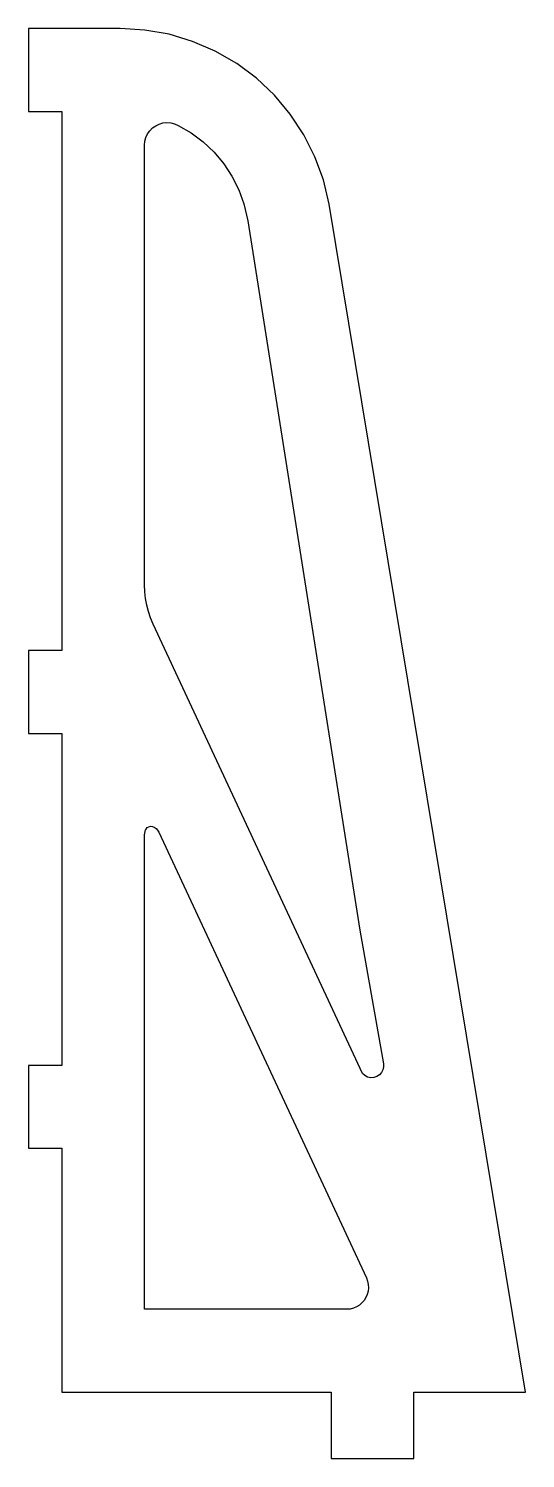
# Model space of a CAD drawing. Header units: metres. Extents: x 2389 to 2508, y 242 to 587.
import ezdxf

# ---------------------------------------------------------------- set-up
doc = ezdxf.new("R2010")
doc.units = ezdxf.units.M

msp = doc.modelspace()

# ---------------------------------------------------------------- linework, layer by layer
at = {"layer": 'Z angle bracket#1'}
for points in [[(2388.56, 317.13, 79), (2396.56, 317.13, 79), (2396.56, 258.35, 79), (2461.56, 258.35, 79), (2461.56, 242.35, 79), (2481.56, 242.35, 79), (2481.56, 258.35, 79), (2508.47, 258.35, 79), (2461.08, 544.83, 79), (2459.71, 550.62, 79), (2457.67, 556.21, 79), (2455, 561.53, 79), (2451.72, 566.51, 79), (2447.89, 571.07, 79), (2443.56, 575.15, 79), (2438.79, 578.71, 79), (2433.63, 581.68, 79), (2428.16, 584.04, 79), (2422.46, 585.75, 79), (2416.59, 586.78, 79), (2410.65, 587.13, 79), (2388.56, 587.13, 79), (2388.56, 567.13, 79), (2396.56, 567.13, 79), (2396.56, 437.13, 79), (2388.56, 437.13, 79), (2388.56, 417.13, 79), (2396.56, 417.13, 79), (2396.56, 337.13, 79), (2388.56, 337.13, 79), (2388.56, 317.13, 79)], [(2471.88, 334.19, 79), (2471.13, 334.15, 79), (2470.4, 334.32, 79), (2469.73, 334.66, 79), (2469.18, 335.17, 79), (2418.65, 443.53, 79), (2418.02, 445.03, 79), (2417.5, 446.56, 79), (2417.09, 448.13, 79), (2416.8, 449.73, 79), (2416.62, 451.34, 79), (2416.56, 452.96, 79), (2416.56, 559.02, 79), (2416.64, 559.96, 79), (2416.89, 560.87, 79), (2417.28, 561.72, 79), (2417.82, 562.49, 79), (2418.48, 563.16, 79), (2419.24, 563.71, 79), (2420.09, 564.11, 79), (2421, 564.37, 79), (2421.93, 564.46, 79), (2422.87, 564.39, 79), (2423.78, 564.16, 79), (2424.64, 563.78, 79), (2427.78, 561.97, 79), (2430.69, 559.8, 79), (2433.33, 557.32, 79), (2435.66, 554.54, 79), (2437.65, 551.51, 79), (2439.28, 548.27, 79), (2440.52, 544.87, 79), (2441.49, 540.78, 79), (2468.52, 369.76, 79), (2474.2, 337.51, 79), (2474.24, 336.76, 79), (2474.08, 336.03, 79), (2473.73, 335.37, 79), (2473.22, 334.81, 79), (2472.59, 334.41, 79), (2471.88, 334.19, 79)], [(2466.96, 278.55, 79), (2466.17, 278.35, 79), (2416.56, 278.35, 79), (2416.58, 392.75, 79), (2416.81, 393.93, 79), (2416.91, 394.12, 79), (2417.19, 394.46, 79), (2417.57, 394.68, 79), (2418, 394.78, 79), (2418.44, 394.73, 79), (2418.89, 394.54, 79), (2419.34, 394.22, 79), (2419.71, 393.82, 79), (2419.99, 393.35, 79), (2470.1, 285.87, 79), (2470.39, 285.11, 79), (2470.55, 284.31, 79), (2470.6, 283.49, 79), (2470.52, 282.68, 79), (2470.31, 281.89, 79), (2469.99, 281.14, 79), (2469.56, 280.45, 79), (2469.03, 279.83, 79), (2468.41, 279.3, 79), (2467.71, 278.87, 79), (2466.96, 278.55, 79)]]:
    msp.add_polyline3d(points, dxfattribs=at)

doc.saveas('drawing.dxf')
